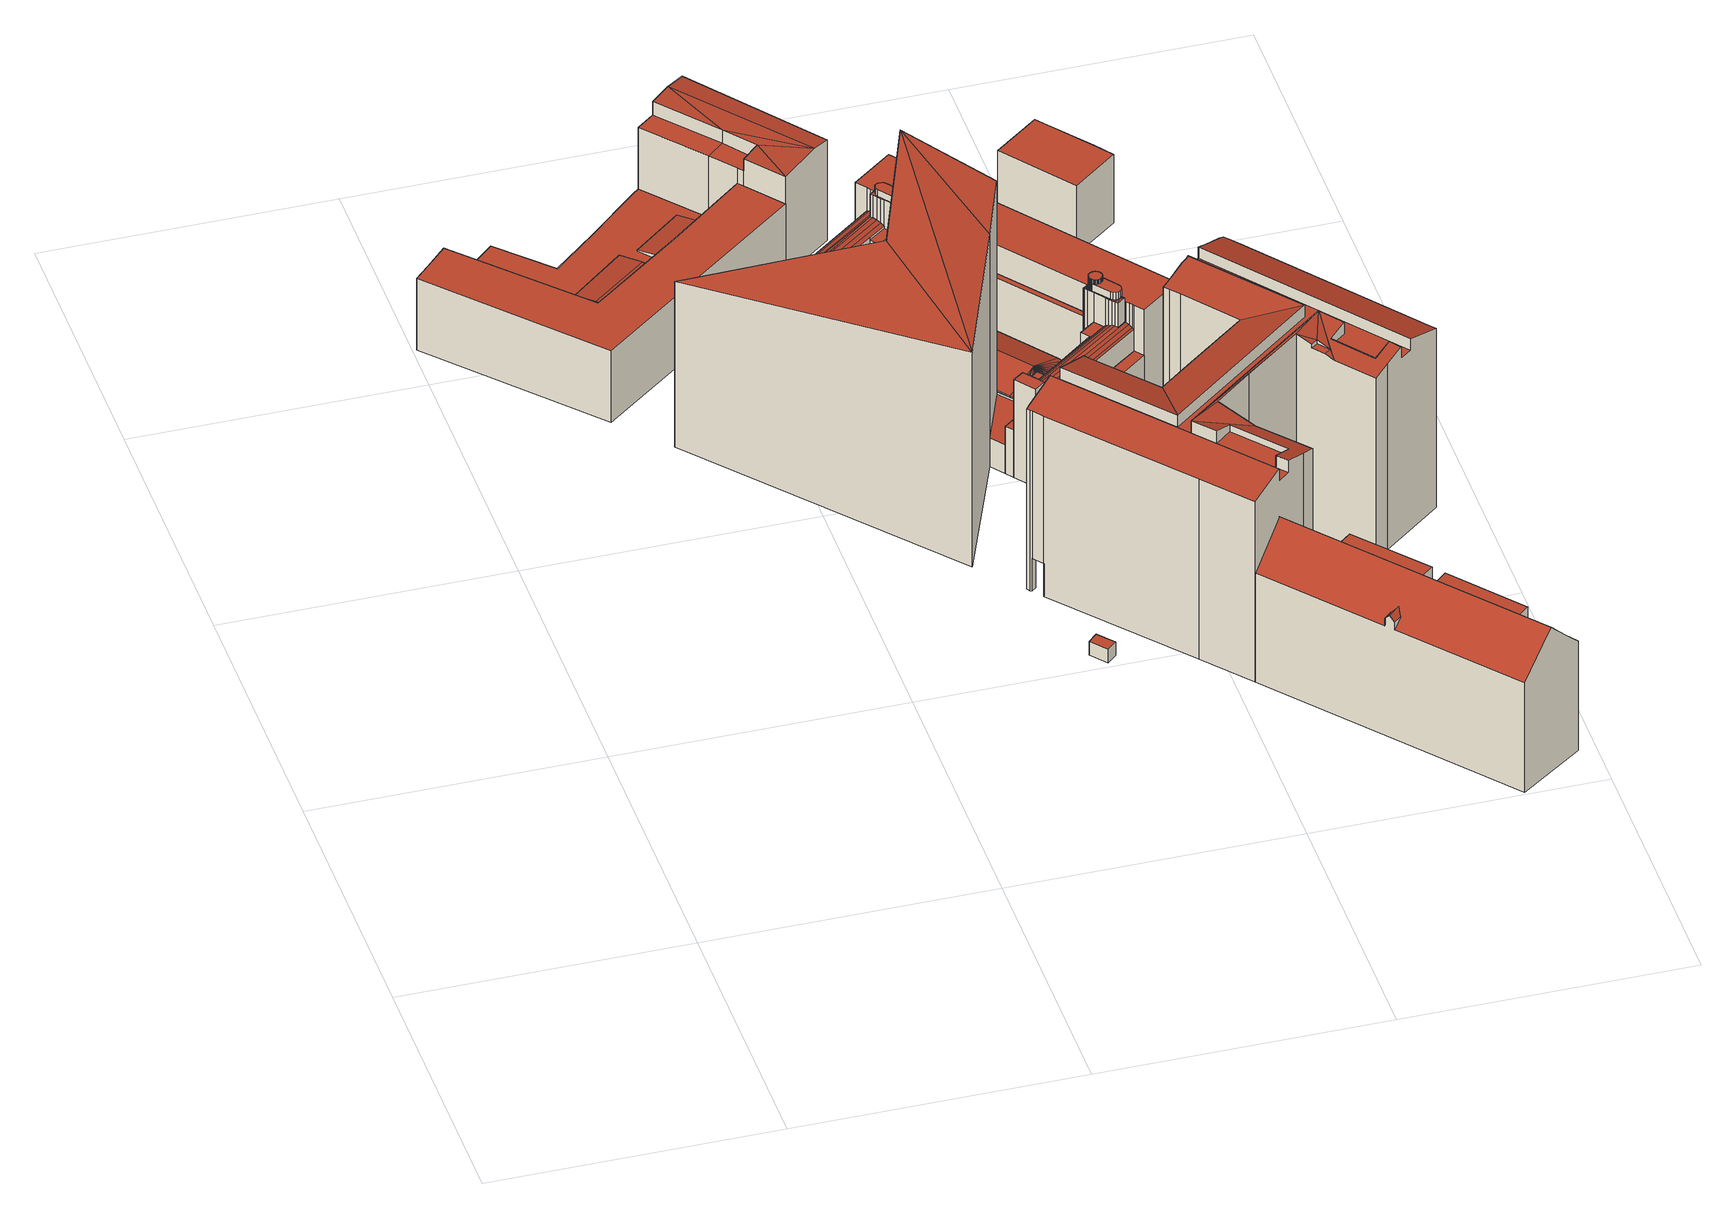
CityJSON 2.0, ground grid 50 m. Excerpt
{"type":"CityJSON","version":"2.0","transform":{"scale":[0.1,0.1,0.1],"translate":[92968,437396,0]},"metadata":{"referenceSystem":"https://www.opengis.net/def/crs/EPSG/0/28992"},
"CityObjects":{
"building1":{"type":"Building","attributes":{"measuredHeight":20.44,"yearOfConstruction":1958},"address":[{"CountryName":"Nederland","LocalityName":"Rotterdam","ThoroughfareNumber":"3-55","ThoroughfareName":"Spaarbankstraat","PostalCode":"3011HX"}],"children":["building1-1","building1-2","building1-3"]},
"building1-1":{"type":"BuildingPart","parents":["building1"],"geometry":[{"type":"Solid","lod":"2","boundaries":[[[[0,1,2,3]],[[1,4,5,2]],[[6,7,8,9]],[[7,10,11,8]],[[4,12,13,5]],[[14,15,13,12,16,11,10]],[[3,2,5,13,15,14,10,7,6,17]],[[18,19,9,8,11,16,20,21]],[[9,19,17,6]],[[20,16,12,4]],[[21,20,4,1]],[[3,17,19,18,0]],[[18,21,1,0]]]],"semantics":{"surfaces":[{"type":"WallSurface"},{"type":"RoofSurface"},{"type":"GroundSurface"},{"type":"ClosureSurface"}],"values":[[0,0,0,0,0,0,1,2,3,3,3,3,3]]}}]},
"building1-2":{"type":"BuildingPart","parents":["building1"],"geometry":[{"type":"Solid","lod":"2","boundaries":[[[[22,23,24,25]],[[23,26,27,24]],[[28,29,30,31]],[[32,33,34,35]],[[36,37,38,39]],[[37,40,41,38]],[[29,42,43,30]],[[42,44,45,43]],[[46,47,48,49]],[[44,46,49,45]],[[47,16,12,48]],[[50,22,25,51]],[[52,53,54,55]],[[56,36,39,57]],[[58,59,60,61]],[[62,63,64,65]],[[66,58,61,67]],[[35,66,67,32]],[[68,60,59,69]],[[33,68,69,34]],[[70,64,63,71]],[[53,70,71,54]],[[72,62,65,73]],[[55,72,73,52]],[[57,74,75,56]],[[74,76,77,75]],[[76,41,40,77]],[[51,78,79,50]],[[78,80,81,79]],[[80,27,26,81]],[[61,60,68,67]],[[81,26,23,79]],[[74,38,41,76]],[[82,31,30,43,45,49,48,12,4,1,0],[62,72,55,54,71,63],[36,56,75,77,40,37],[27,80,78,51,25,24],[58,66,35,34,69,59]],[[57,39,38,74]],[[79,23,22,50]],[[73,70,53,52]],[[65,64,70,73]],[[67,68,33,32]],[[29,28,83,18,21,20,16,47,46,44,42]],[[1,4,20,21]],[[4,12,16,20]],[[18,83,82,0]],[[83,28,31,82]],[[0,1,21,18]]]],"semantics":{"surfaces":[{"type":"WallSurface"},{"type":"RoofSurface"},{"type":"GroundSurface"},{"type":"ClosureSurface"}],"values":[[0,0,0,0,0,0,0,0,0,0,0,0,0,0,0,0,0,0,0,0,0,0,0,0,0,0,0,0,0,0,1,1,1,1,1,1,1,1,1,2,3,3,3,3,3]]}}]},
"building1-3":{"type":"BuildingPart","parents":["building1"],"geometry":[{"type":"Solid","lod":"2","boundaries":[[[[84,85,86,87,28,31,88,89]],[[90,91,92,6,9,93]],[[93,87,86,90]],[[94,84,89,95]],[[96,94,95,97]],[[97,98,99,96]],[[98,17,6,92,99]],[[0,3,100,101,82]],[[101,88,31,82]],[[98,100,3,17]],[[94,85,84]],[[92,96,99]],[[91,96,92]],[[91,85,94]],[[91,94,96]],[[90,86,85,91]],[[95,89,88,101]],[[95,101,100,98,97]],[[18,83,28,87,93,9,19]],[[82,31,28,83]],[[19,17,3,0,18]],[[0,82,83,18]],[[6,17,19,9]]]],"semantics":{"surfaces":[{"type":"WallSurface"},{"type":"RoofSurface"},{"type":"GroundSurface"},{"type":"ClosureSurface"}],"values":[[0,0,0,0,0,0,0,0,0,0,1,1,1,1,1,1,1,1,2,3,3,3,3]]}}]},
"building2":{"type":"Building","attributes":{"measuredHeight":2.69,"yearOfConstruction":2018},"geometry":[{"type":"Solid","lod":"2","boundaries":[[[[102,103,104,105]],[[105,104,106,107]],[[104,103,108,106]],[[102,105,107,109]],[[103,102,109,108]],[[109,107,106,108]]]],"semantics":{"surfaces":[{"type":"GroundSurface"},{"type":"WallSurface"},{"type":"RoofSurface"}],"values":[[0,1,1,1,1,2]]}}]},
"building3":{"type":"Building","attributes":{"measuredHeight":49.89,"yearOfConstruction":2003},"address":[{"CountryName":"Nederland","LocalityName":"Rotterdam","ThoroughfareNumber":"109-141","ThoroughfareName":"Botersloot","PostalCode":"3011HE"}],"children":["building3-1","building3-2","building3-3","building3-4","building3-5","building3-6","building3-7","building3-8","building3-9","building3-10","building3-11"]},
"building3-1":{"type":"BuildingPart","parents":["building3"],"geometry":[{"type":"Solid","lod":"2","boundaries":[[[[110,111,112,113,114]],[[115,116,117,113,112]],[[118,116,115,119]],[[120,121,122,119,115,112,111,123]],[[124,125,126,127,110,114,128,129]],[[121,120,126,125]],[[120,123,127,126]],[[116,118,129,128,117]],[[122,121,125,124]],[[119,122,124,129,118]],[[123,111,110,127]],[[128,114,113,117]]]],"semantics":{"surfaces":[{"type":"WallSurface"},{"type":"RoofSurface"},{"type":"GroundSurface"},{"type":"ClosureSurface"}],"values":[[0,0,0,1,2,3,3,3,3,3,3,3]]}}]},
"building3-2":{"type":"BuildingPart","parents":["building3"],"geometry":[{"type":"Solid","lod":"2","boundaries":[[[[130,131,132,133]],[[134,135,136,137,138]],[[138,139,140,134]],[[141,142,143,144]],[[145,146,147,148,149]],[[150,141,144,151,152]],[[152,153,154,150]],[[155,143,142,156]],[[157,149,148,158]],[[159,160,161,162]],[[163,164,165,146,145]],[[166,164,163,167]],[[168,166,167,169]],[[170,168,169,171]],[[172,173,174,175,176]],[[176,177,178,172]],[[179,180,181,182]],[[183,179,182,184]],[[177,183,184,178]],[[185,186,187,157,158]],[[188,130,133,187,186]],[[189,190,171,154]],[[161,160,140,139,191,192]],[[193,191,139,194]],[[192,176,175,161]],[[190,181,180,170,171]],[[195,165,164,196]],[[153,197,174,173,189,154]],[[198,159,162,174,197]],[[155,156,132,131,199]],[[180,168,170]],[[200,201,179]],[[201,168,180]],[[202,203,201]],[[203,168,201]],[[201,180,179]],[[204,166,168,203]],[[132,156,157]],[[157,156,149]],[[156,142,149]],[[145,149,142]],[[200,179,183,205]],[[187,132,157]],[[133,132,187]],[[205,183,177,206]],[[161,175,174,162]],[[194,139,138,137]],[[196,164,166,204]],[[142,141,150,154,171,169,167,163,145]],[[172,178,184,182,181,190,189,173]],[[177,176,192,191,193,206]],[[207,208,209,210,211,212,213,214,215,216,217,218,219,220,185,158,148,147,221,222,223,224,225,226,227,228,229]],[[207,194,137,136,208]],[[209,135,134,140,210]],[[159,198,212,211,160]],[[130,188,220,219,199,131]],[[198,197,213,212]],[[216,215,151,144]],[[197,153,214,213]],[[221,147,146,165]],[[229,228,205,206]],[[227,226,201,200]],[[228,227,200,205]],[[224,223,204,203]],[[222,221,165,195]],[[219,218,155,199]],[[140,160,211,210]],[[193,194,207,229,206]],[[196,204,223,222,195]],[[225,224,203,202]],[[214,153,152,151,215]],[[136,135,209,208]],[[218,217,143,155]],[[188,186,185,220]],[[144,143,217,216]],[[202,201,226,225]]]],"semantics":{"surfaces":[{"type":"WallSurface"},{"type":"RoofSurface"},{"type":"GroundSurface"},{"type":"ClosureSurface"}],"values":[[0,0,0,0,0,0,0,0,0,0,0,0,0,0,0,0,0,0,0,0,0,0,0,0,0,0,0,0,0,0,1,1,1,1,1,1,1,1,1,1,1,1,1,1,1,1,1,1,1,1,1,2,3,3,3,3,3,3,3,3,3,3,3,3,3,3,3,3,3,3,3,3,3,3,3,3]]}}]},
"building3-3":{"type":"BuildingPart","parents":["building3"],"geometry":[{"type":"Solid","lod":"2","boundaries":[[[[230,231,232,233]],[[234,235,236,237]],[[235,238,239,236]],[[238,232,231,239]],[[235,234,233,232,238]],[[230,237,236,239,231]],[[237,230,233,234]]]],"semantics":{"surfaces":[{"type":"ClosureSurface"},{"type":"WallSurface"},{"type":"RoofSurface"},{"type":"GroundSurface"}],"values":[[0,1,1,1,2,3,0]]}}]},
"building3-4":{"type":"BuildingPart","parents":["building3"],"geometry":[{"type":"Solid","lod":"2","boundaries":[[[[240,241,242,243]],[[244,245,246,247]],[[248,249,250,251,252]],[[253,254,255,256,257]],[[258,259,260,261,262]],[[263,264,202,201,265]],[[266,267,268,269,270]],[[271,270,269,272,273]],[[266,274,275,267]],[[234,237,276,277,278]],[[279,280,281,282,283]],[[284,242,241,285]],[[276,281,280,277]],[[286,287,288,289,290]],[[290,291,292,286]],[[293,240,243,294]],[[295,296,297,298,299]],[[300,301,302,303,304]],[[256,284,285,257]],[[273,296,295,271]],[[289,264,263,290]],[[291,293,294,292]],[[259,305,306,260]],[[305,307,308,306]],[[307,309,310,308]],[[309,288,287,310]],[[311,312,313,314,315]],[[316,317,318,312,311]],[[314,319,320,315]],[[321,322,323,324]],[[251,325,326,252]],[[327,317,316,328]],[[329,330,331,332]],[[322,329,332,323]],[[333,321,324,334]],[[335,333,334,336]],[[337,335,336,338]],[[339,337,338,340]],[[341,339,340,342]],[[343,341,342,344]],[[345,346,347,348]],[[349,345,348,350]],[[351,352,353,354]],[[355,356,357,358]],[[359,360,361,362]],[[363,351,354,364]],[[365,366,367,368]],[[369,233,234,278,370]],[[371,251,250,372]],[[373,371,372,374]],[[375,373,374,376]],[[370,375,376,369]],[[377,359,362,378]],[[379,380,381,382]],[[383,384,385,386]],[[387,388,389,390]],[[300,391,392,301]],[[393,394,395,396]],[[356,377,378,357]],[[360,397,398,361]],[[397,363,364,398]],[[394,399,400,395]],[[401,402,403,404]],[[405,383,386,406]],[[407,408,409,410]],[[384,411,412,385]],[[328,387,390,413]],[[411,379,382,412]],[[413,331,330,327,328]],[[399,414,415,400]],[[416,409,408,417]],[[418,416,417,419]],[[380,420,421,381]],[[388,422,423,389]],[[195,196,424,279,283]],[[425,424,196,204]],[[426,425,204,203]],[[264,426,203,202]],[[420,427,428,421]],[[414,365,368,415]],[[299,429,430,295]],[[431,432,275,274,433]],[[194,137,434,435,193]],[[137,136,431,433,434]],[[435,436,206,193]],[[437,265,201,200]],[[438,437,200,205]],[[436,438,205,206]],[[366,418,419,367]],[[429,405,406,430]],[[439,401,404,440]],[[346,343,344,347]],[[391,349,350,392]],[[441,442,443,444]],[[352,407,410,353]],[[422,393,396,423]],[[427,439,440,428]],[[402,441,444,403]],[[442,445,446,443]],[[445,447,448,446]],[[449,450,451,452]],[[453,454,455,456]],[[450,457,458,451]],[[459,460,461,462]],[[463,244,247,464]],[[465,466,467,468]],[[457,469,470,458]],[[471,453,456,472]],[[469,254,253,470]],[[473,474,475,476]],[[477,478,479,480]],[[474,481,482,475]],[[255,473,476,256]],[[483,463,464,484]],[[481,471,472,482]],[[485,477,480,486]],[[487,488,489,490]],[[491,487,490,492]],[[478,493,494,479]],[[495,496,497,498]],[[499,500,501,502]],[[503,504,505,506]],[[507,258,262,508]],[[509,491,492,510]],[[493,511,512,494]],[[460,509,510,461]],[[513,459,462,514]],[[511,513,514,512]],[[515,516,517,518]],[[519,520,521,522]],[[523,485,486,524]],[[245,523,524,246]],[[525,526,527,528]],[[502,529,325,499]],[[522,530,531,519]],[[532,298,297,533]],[[529,495,498,325]],[[504,534,535,505]],[[447,449,452,448]],[[488,455,454,489]],[[536,537,538,539]],[[540,541,542,543]],[[520,525,528,521]],[[541,536,539,542]],[[544,545,546,547]],[[317,273,272,318]],[[530,544,547,531]],[[534,548,549,535]],[[516,507,508,517]],[[537,503,506,538]],[[260,540,543,261]],[[545,515,518,546]],[[526,532,533,527]],[[550,304,303,551]],[[500,550,551,501]],[[548,483,484,549]],[[552,553,554,555]],[[556,557,558,559]],[[496,552,555,497]],[[560,561,562,563]],[[553,564,565,554]],[[564,566,567,565]],[[561,568,569,562]],[[570,571,566,572]],[[567,566,571,355,358]],[[573,570,572,574]],[[575,573,574,576]],[[568,575,576,569]],[[557,560,563,558]],[[577,578,579,580]],[[578,556,559,579]],[[581,582,583,584]],[[585,465,468,586]],[[587,588,589,590]],[[591,592,593,594]],[[595,596,597,598]],[[599,303,302,600]],[[601,602,603,604]],[[605,606,607,608]],[[592,595,598,593]],[[596,609,610,597]],[[466,577,580,467]],[[611,612,613,614]],[[615,611,614,616]],[[602,587,590,603]],[[118,119,617,618,619]],[[122,620,621,617,119]],[[622,623,624,621,620]],[[618,320,319,619]],[[248,625,626,249]],[[627,624,623,628]],[[629,627,628,630]],[[625,629,630,626]],[[588,615,616,589]],[[594,581,584,591]],[[609,599,600,610]],[[606,601,604,607]],[[582,605,608,583]],[[612,585,586,613]],[[330,329,322,321,333,335,337,339,341,343,346,345,349,391,300,304,550,500,499,325,251,371,373,375,370,278,277,280,279,424,425,426,264,289,288,309,307,305,259,258,507,516,515,545,544,530,522,521,528,527,533,297,296,273,317,327]],[[477,485,523,245,244,463,483,548,534,504,503,537,536,541,540,260,306,308,310,287,286,292,294,243,242,284,256,476,475,482,472,456,455,488,487,491,509,460,459,513,511,493,478]],[[474,473,255,254,469,457,450,449,447,445,442,441,402,401,439,427,420,380,379,411,384,383,405,429,299,298,532,526,525,520,519,531,547,546,518,517,508,262,261,543,542,539,538,506,505,535,549,484,464,247,246,524,486,480,479,494,512,514,462,461,510,492,490,489,454,453,471,481]],[[352,351,363,397,360,359,377,356,355,571,570,573,575,568,561,560,557,556,578,577,466,465,585,612,611,615,588,587,602,601,606,605,582,581,594,593,598,597,610,600,302,301,392,350,348,347,344,342,340,338,336,334,324,323,332,331,413,390,389,423,396,395,400,415,368,367,419,417,408,407]],[[252,498,497]],[[555,554,625]],[[497,625,248]],[[326,325,498]],[[625,554,629]],[[565,624,627]],[[621,358,357]],[[378,362,617]],[[362,361,617]],[[621,378,617]],[[398,364,617]],[[364,354,617]],[[354,353,617]],[[353,410,617]],[[410,409,618]],[[315,320,618]],[[416,618,409]],[[416,315,618]],[[418,315,416]],[[366,315,418]],[[366,311,315]],[[365,311,366]],[[414,311,365]],[[399,311,414]],[[394,311,399]],[[393,311,394]],[[316,311,393]],[[316,393,422]],[[316,422,388]],[[387,316,388]],[[328,316,387]],[[410,618,617]],[[361,398,617]],[[621,357,378]],[[621,567,358]],[[624,567,621]],[[565,567,624]],[[565,627,629]],[[554,565,629]],[[497,555,625]],[[252,497,248]],[[252,326,498]],[[613,586,468,467,580,579,559,558,563,562,569,576,574,572,566,564,553,552,496,495,529,502,501,551,303,599,609,596,595,592,591,584,583,608,607,604,603,590,589,616,614]],[[274,266,270,271,295,430,406,386,385,412,382,381,421,428,440,404,403,444,443,446,448,452,451,458,470,253,257,285,241,240,293,291,290,263,265,437,438,436,435,434,433]],[[631,632,633,634,635,636,637,638,639,208,207,229,228,227,226,225,224,223,222,282,281,276,237,230,640,641,642,643,644,645,646,647,648,124,129,649]],[[200,201,226,227]],[[626,630,646,645]],[[633,632,314,313]],[[267,275,638,637]],[[250,249,644,643]],[[205,200,227,228]],[[632,631,319,314]],[[206,205,228,229]],[[648,622,620,122,124]],[[249,626,645,644]],[[372,250,643,642]],[[635,272,269,268,636]],[[234,233,230,237]],[[118,619,649,129]],[[208,136,137,194,207]],[[203,204,223,224]],[[630,628,647,646]],[[622,648,647,628,623]],[[207,194,193,206,229]],[[195,222,223,204,196]],[[195,283,282,222]],[[374,372,642,641]],[[268,267,637,636]],[[639,432,431,136,208]],[[619,319,631,649]],[[318,634,633,313,312]],[[230,233,369,376,640]],[[318,272,635,634]],[[376,374,641,640]],[[202,203,224,225]],[[225,226,201,202]],[[129,124,122,119,118]],[[275,432,639,638]]]],"semantics":{"surfaces":[{"type":"WallSurface"},{"type":"RoofSurface"},{"type":"GroundSurface"},{"type":"ClosureSurface"}],"values":[[0,0,0,0,0,0,0,0,0,0,0,0,0,0,0,0,0,0,0,0,0,0,0,0,0,0,0,0,0,0,0,0,0,0,0,0,0,0,0,0,0,0,0,0,0,0,0,0,0,0,0,0,0,0,0,0,0,0,0,0,0,0,0,0,0,0,0,0,0,0,0,0,0,0,0,0,0,0,0,0,0,0,0,0,0,0,0,0,0,0,0,0,0,0,0,0,0,0,0,0,0,0,0,0,0,0,0,0,0,0,0,0,0,0,0,0,0,0,0,0,0,0,0,0,0,0,0,0,0,0,0,0,0,0,0,0,0,0,0,0,0,0,0,0,0,0,0,0,0,0,0,0,0,0,0,0,0,0,0,0,0,0,0,0,0,0,0,0,0,0,0,0,0,0,0,0,0,0,0,0,0,0,0,0,0,0,0,0,0,0,0,0,0,0,0,0,0,0,0,1,1,1,1,1,1,1,1,1,1,1,1,1,1,1,1,1,1,1,1,1,1,1,1,1,1,1,1,1,1,1,1,1,1,1,1,1,1,1,1,1,1,1,1,1,1,1,1,2,3,3,3,3,3,3,3,3,3,3,3,3,3,3,3,3,3,3,3,3,3,3,3,3,3,3,3,3,3,3,3,3,3]]}}]},
"building3-5":{"type":"BuildingPart","parents":["building3"],"geometry":[{"type":"Solid","lod":"2","boundaries":[[[[135,198,212,209]],[[134,159,198,135]],[[140,160,159,134]],[[209,212,211,210]],[[210,211,160,140]],[[134,135,209,210,140]],[[212,198,159,160,211]]]],"semantics":{"surfaces":[{"type":"ClosureSurface"},{"type":"WallSurface"},{"type":"RoofSurface"},{"type":"GroundSurface"}],"values":[[0,1,2,3,0,0,0]]}}]},
"building3-6":{"type":"BuildingPart","parents":["building3"],"geometry":[{"type":"Solid","lod":"2","boundaries":[[[[165,146,147,221]],[[282,147,146,283]],[[283,146,165,195]],[[222,221,147,282]],[[222,282,283,195]],[[195,165,221,222]]]],"semantics":{"surfaces":[{"type":"ClosureSurface"},{"type":"WallSurface"},{"type":"RoofSurface"},{"type":"GroundSurface"}],"values":[[0,1,2,3,0,0]]}}]},
"building3-7":{"type":"BuildingPart","parents":["building3"],"geometry":[{"type":"Solid","lod":"2","boundaries":[[[[650,651,652,653]],[[654,655,656,657]],[[653,658,659,650]],[[651,620,122,121,652]],[[369,660,232,233]],[[658,661,662,659]],[[622,663,664,623]],[[665,664,663,666,667]],[[657,668,669,654]],[[670,664,665,671]],[[672,670,671,673]],[[668,672,673,669]],[[667,666,123,111,674]],[[662,661,120,123,666]],[[656,655,674,111,110,231,232,660,675,676,677]],[[669,673,671,665,667,674,655,654]],[[374,676,675,376]],[[623,664,670,628]],[[651,650,659,662,666,663,622,620]],[[677,372,250,249,626,668,657,656]],[[372,677,676,374]],[[630,672,668,626]],[[376,675,660,369]],[[628,670,672,630]],[[645,644,643,642,641,640,230,231,110,127,126,678,679,125,124,648,647,646]],[[642,643,250,372]],[[643,644,249,250]],[[644,645,626,249]],[[620,622,648,124,122]],[[648,622,623,628,647]],[[127,110,111,123]],[[645,646,630,626]],[[646,647,628,630]],[[679,678,658,653]],[[641,642,372,374]],[[126,127,123,120]],[[369,233,230,640,376]],[[678,126,120,661,658]],[[233,232,231,230]],[[640,641,374,376]],[[124,125,121,122]],[[679,653,652,121,125]]]],"semantics":{"surfaces":[{"type":"WallSurface"},{"type":"RoofSurface"},{"type":"GroundSurface"},{"type":"ClosureSurface"}],"values":[[0,0,0,0,0,0,0,0,0,0,0,0,0,0,0,1,1,1,1,1,1,1,1,1,2,3,3,3,3,3,3,3,3,3,3,3,3,3,3,3,3,3]]}}]},
"building3-8":{"type":"BuildingPart","parents":["building3"],"geometry":[{"type":"Solid","lod":"2","boundaries":[[[[679,125,121,652,653]],[[121,120,661,652]],[[652,661,658,653]],[[679,678,126,125]],[[678,658,661,120,126]],[[653,658,678,679]],[[125,126,120,121]]]],"semantics":{"surfaces":[{"type":"ClosureSurface"},{"type":"WallSurface"},{"type":"RoofSurface"},{"type":"GroundSurface"}],"values":[[0,1,2,3,0,0,0]]}}]},
"building3-9":{"type":"BuildingPart","parents":["building3"],"geometry":[{"type":"Solid","lod":"2","boundaries":[[[[680,681,682,683]],[[684,685,686,687]],[[688,689,690,691]],[[681,688,691,682]],[[692,693,694,695]],[[685,680,683,686]],[[113,186,185,114]],[[696,684,687,697]],[[698,699,700,701]],[[702,703,704,705]],[[706,696,697,707]],[[689,708,709,690]],[[708,710,711,709]],[[710,698,701,711]],[[699,712,713,700]],[[712,714,715,713]],[[716,715,714,717]],[[718,719,720,721]],[[722,706,707,723]],[[724,722,723,725]],[[726,692,695,727]],[[703,724,725,704]],[[721,728,729,718]],[[719,702,705,720]],[[728,730,731,729]],[[730,732,733,731]],[[734,735,736,737]],[[738,726,727,739]],[[740,741,742,743]],[[693,744,745,694]],[[746,747,748,749]],[[735,750,751,736]],[[752,740,743,753]],[[747,752,753,748]],[[741,754,755,742]],[[754,734,737,755]],[[750,738,739,751]],[[116,130,188,117]],[[131,756,757,199]],[[744,716,717,745]],[[732,746,749,733]],[[758,744,693]],[[752,759,740]],[[759,750,735]],[[740,759,741]],[[686,683,758]],[[741,759,754]],[[732,759,746]],[[758,690,709]],[[758,711,701]],[[758,682,691]],[[707,697,758]],[[758,709,711]],[[314,313,268,267,275,432,756,131,130,116,118,619,319],[702,719,718,729,731,733,749,748,753,743,742,755,737,736,751,739,727,695,694,745,717,714,712,699,698,710,708,689,688,681,680,685,684,696,706,722,724,703]],[[697,687,758]],[[687,686,758]],[[683,682,758]],[[758,691,690]],[[188,186,113,117]],[[747,759,752]],[[721,759,728]],[[758,701,700]],[[758,700,713]],[[758,713,715]],[[723,707,758]],[[725,723,758,759]],[[759,758,692,726]],[[704,725,759]],[[746,759,747]],[[705,704,759]],[[720,705,759]],[[721,720,759]],[[759,726,738]],[[728,759,730]],[[730,759,732]],[[758,715,716]],[[759,738,750]],[[759,735,734]],[[759,734,754]],[[758,716,744]],[[758,693,692]],[[144,143,155,199,757,151]],[[632,631,649,129,128,114,185,220,219,218,217,216,215,760,639,638,637,636,633]],[[637,638,275,267]],[[638,639,432,275]],[[199,155,218,219]],[[649,631,319,619]],[[313,314,632,633]],[[760,215,151,757]],[[219,220,188,130,131,199]],[[636,637,267,268]],[[633,636,268,313]],[[314,319,631,632]],[[756,432,639,760,757]],[[155,143,217,218]],[[117,113,114,128]],[[129,118,116,117,128]],[[129,649,619,118]],[[220,185,186,188]],[[216,217,143,144]],[[144,151,215,216]]]],"semantics":{"surfaces":[{"type":"WallSurface"},{"type":"RoofSurface"},{"type":"GroundSurface"},{"type":"ClosureSurface"}],"values":[[0,0,0,0,0,0,0,0,0,0,0,0,0,0,0,0,0,0,0,0,0,0,0,0,0,0,0,0,0,0,0,0,0,0,0,0,0,0,0,0,0,1,1,1,1,1,1,1,1,1,1,1,1,1,1,1,1,1,1,1,1,1,1,1,1,1,1,1,1,1,1,1,1,1,1,1,1,1,1,1,1,1,2,3,3,3,3,3,3,3,3,3,3,3,3,3,3,3,3,3,3]]}}]},
"building3-10":{"type":"BuildingPart","parents":["building3"],"geometry":[{"type":"Solid","lod":"2","boundaries":[[[[756,761,152,151,757]],[[431,761,756,432]],[[136,135,198,197,153,152,761,431]],[[209,208,639,760,215,214,213,212]],[[209,212,198,135]],[[208,209,135,136]],[[757,151,215,760]],[[213,214,153,197]],[[431,432,639,208,136]],[[757,760,639,432,756]],[[215,151,152,153,214]],[[212,213,197,198]]]],"semantics":{"surfaces":[{"type":"WallSurface"},{"type":"RoofSurface"},{"type":"GroundSurface"},{"type":"ClosureSurface"}],"values":[[0,0,1,2,3,3,3,3,3,3,3,3]]}}]},
"building3-11":{"type":"BuildingPart","parents":["building3"],"geometry":[{"type":"Solid","lod":"2","boundaries":[[[[634,635,272,318]],[[312,269,268,313]],[[318,272,269,312]],[[633,636,635,634]],[[634,318,312,313,633]],[[269,272,635,636,268]],[[313,268,636,633]]]],"semantics":{"surfaces":[{"type":"ClosureSurface"},{"type":"WallSurface"},{"type":"RoofSurface"},{"type":"GroundSurface"}],"values":[[0,1,2,3,0,0,0]]}}]},
"building4":{"type":"Building","attributes":{"measuredHeight":38.48,"yearOfConstruction":2010},"address":[{"CountryName":"Nederland","LocalityName":"Rotterdam","ThoroughfareNumber":"160","ThoroughfareName":"Binnenrotte","PostalCode":"3011HC"}],"geometry":[{"type":"Solid","lod":"2","boundaries":[[[[762,763,764,765,766,767,768,769,770,771,772,773,774,775,776,777,778,779,780,781,782,783,784,785,786,787]],[[788,789,790,791,792,793,794,795,796,797,798,799,800,801,802,803,804,805,806,807,808,809,810,811,812,813,814]],[[815,816,785,784]],[[817,818,819,820]],[[821,766,822,823,824]],[[825,826,770,827,828,767]],[[829,776,830,831,773,832]],[[777,833,819,818,834]],[[835,836,832,773,772]],[[837,771,770,826,838]],[[829,833,777,776]],[[837,835,772,771]],[[821,825,767,766]],[[839,840,841,842]],[[843,815,784,783]],[[844,839,842,845]],[[846,847,848]],[[849,850,782,781]],[[851,852,787,786]],[[853,849,781,780]],[[835,854,855,836]],[[838,856,857,837]],[[858,859,809,808]],[[860,861,792,791]],[[816,851,786,785]],[[862,863,864,865]],[[866,867,868,869]],[[870,871,872,873]],[[874,875,876,813,877]],[[812,878,879,880,881]],[[881,877,813,812]],[[882,883,763,884,885]],[[764,886,824,823,887]],[[883,886,764,763]],[[888,830,776,775]],[[889,890,802,801]],[[891,892,788,814]],[[828,893,768,767]],[[894,827,770,769]],[[895,841,840,896]],[[867,897,898,868]],[[850,843,783,782]],[[863,844,845,864]],[[852,899,762,787]],[[896,900,901,895]],[[902,862,865,903]],[[904,905,906,907]],[[908,889,801,800]],[[831,909,774,773]],[[910,911,794,793]],[[912,913,799,798]],[[900,866,869,901]],[[834,914,778,777]],[[893,894,769,768]],[[890,915,803,802]],[[899,884,763,762]],[[885,916,917,882]],[[916,875,874,917]],[[876,891,814,813]],[[892,918,789,788]],[[918,919,790,789]],[[919,860,791,790]],[[861,910,793,792]],[[909,888,775,774]],[[920,921,807,806]],[[911,922,795,794]],[[922,923,796,795]],[[924,925,926,927,902,903,870,873]],[[926,928,929,927]],[[930,931,932,933]],[[931,934,935,932]],[[928,930,933,936,929]],[[937,822,766,765]],[[934,938,939,940,941,942,943,935]],[[944,912,798,797]],[[938,945,946,939]],[[947,948,946,945,949,950,855,854]],[[921,858,808,807]],[[951,952,811,810]],[[887,937,765,764]],[[952,878,812,811]],[[897,948,947,898]],[[914,953,779,778]],[[954,955,853,780,956]],[[779,953,817,820,957]],[[949,955,954,950]],[[957,956,780,779]],[[797,958,959,960,944]],[[796,923,961,962,963]],[[961,925,924,962]],[[964,960,959,965]],[[963,958,797,796]],[[942,848,847,943]],[[803,915,908,800,966,967]],[[799,913,964,965,968]],[[969,809,859,920,806,970]],[[810,971,880,879,951]],[[803,967,872,871,804]],[[906,905,970,806,805]],[[968,966,800,799]],[[871,906,805,804]],[[969,971,810,809]],[[907,857,856,904]],[[846,896,847]],[[841,895,901,869,868,898,947,854,835,837,857,907,906,871,870,903,865,864,845,842]],[[941,940,846]],[[847,896,935]],[[940,939,946,948,897,867,866,900,896]],[[896,840,935]],[[874,877,881,880,971,969,970,905,904]],[[856,838,826,825,821,824,886,883,882]],[[941,846,848,942]],[[936,933,840]],[[840,839,844,863,862,902,927,929,936]],[[924,873,872,967,966,968,965,959,958,963,962]],[[943,847,935]],[[954,956,957,820,819,833,829,832,836,855,950]],[[940,896,846]],[[882,917,874,904,856]],[[935,840,933,932]],[[914,834,818,817,953]],[[859,858,921,920]],[[879,878,952,951]],[[827,894,893,828]],[[830,888,909,831]],[[822,937,887,823]],[[849,853,955,949,945,938,934,931,930,928,926,925,961,923,922,911,910,861,860,919,918,892,891,876,875,916,885,884,899,852,851,816,815,843,850]],[[915,890,889,908]],[[964,913,912,944,960]]]],"semantics":{"surfaces":[{"type":"OuterCeilingSurface"},{"type":"WallSurface"},{"type":"RoofSurface"},{"type":"GroundSurface"}],"values":[[0,0,1,1,1,1,1,1,1,1,1,1,1,1,1,1,1,1,1,1,1,1,1,1,1,1,1,1,1,1,1,1,1,1,1,1,1,1,1,1,1,1,1,1,1,1,1,1,1,1,1,1,1,1,1,1,1,1,1,1,1,1,1,1,1,1,1,1,1,1,1,1,1,1,1,1,1,1,1,1,1,1,1,1,1,1,1,1,1,1,1,1,1,1,1,1,1,1,1,1,1,1,1,2,2,2,2,2,2,2,2,2,2,2,2,2,2,2,2,2,3,3,3,3,3,3,3,3,3]]}}]},
"building5":{"type":"Building","attributes":{"measuredHeight":28.56,"yearOfConstruction":1940},"address":[{"CountryName":"Nederland","LocalityName":"Rotterdam","ThoroughfareNumber":"168-192","ThoroughfareName":"Binnenrotte","PostalCode":"3011HC"}],"children":["building5-1","building5-2"],"geometry":[{"type":"Solid","lod":"2","boundaries":[[[[972,973,974,975]],[[974,973,976]],[[975,977,972]],[[975,974,976,977]],[[978,979,980]],[[980,981,982,978]],[[982,981,983]],[[978,982,983,979]],[[984,985,986,987,988,989,990]],[[991,926,992,993]],[[990,991,993,984]],[[994,995,996]],[[997,998,999]],[[926,925,1000,1001,992]],[[925,989,988,999,998,1002,996,995,1000]],[[994,996,1002,1003]],[[987,986,1001,1000,995,994,1003,997,999,988]],[[1003,1002,998,997]],[[985,984,993,992,1001,986],[972,977,976,973],[981,980,979,983]],[[925,926,991,990,989]]]],"semantics":{"surfaces":[{"type":"WallSurface"},{"type":"RoofSurface"},{"type":"GroundSurface"}],"values":[[0,0,0,1,0,0,0,1,0,0,0,0,0,0,0,1,1,1,1,2]]}}]},
"building5-1":{"type":"BuildingInstallation","parents":["building5"],"geometry":[{"type":"MultiSurface","lod":"2","boundaries":[[[975,974,976,977]],[[972,973,974,975]],[[974,973,976]],[[975,977,972]]],"semantics":{"surfaces":[{"type":"RoofSurface"},{"type":"WallSurface"}],"values":[0,1,1,1]}}]},
"building5-2":{"type":"BuildingInstallation","parents":["building5"],"geometry":[{"type":"MultiSurface","lod":"2","boundaries":[[[978,982,983,979]],[[978,979,980]],[[980,981,982,978]],[[982,981,983]]],"semantics":{"surfaces":[{"type":"RoofSurface"},{"type":"WallSurface"}],"values":[0,1,1,1]}}]},
"building6":{"type":"Building","attributes":{"measuredHeight":13.65,"yearOfConstruction":1955},"address":[{"CountryName":"Nederland","LocalityName":"Rotterdam","ThoroughfareNumber":"26-28","ThoroughfareName":"Botersloot","PostalCode":"3011HG"}],"geometry":[{"type":"Solid","lod":"2","boundaries":[[[[1004,1005,1006,1007,1008,1009]],[[1010,1011,1009,1008]],[[1011,1012,1004,1009]],[[1005,1004,1012,1013]],[[1008,1007,1014,1010]],[[1007,1006,1015,1014]],[[1006,1005,1013,1015]],[[1010,1014,1015,1013,1012,1011]]]],"semantics":{"surfaces":[{"type":"GroundSurface"},{"type":"WallSurface"},{"type":"RoofSurface"}],"values":[[0,1,1,1,1,1,1,2]]}}]}
},
"vertices":[
[560,1685,51],[427,1577,51],[427,1577,143],[560,1685,143],[263,1451,51],[263,1451,143],[618,1612,143],[248,1326,143],[248,1326,1],[618,1612,1],[7,1592,143],[7,1592,1],[70,1655,51],[70,1655,143],[31,1616,143],[39,1624,143],[70,1655,1],[568,1675,143],[560,1685,1],[568,1675,1],[263,1451,1],[427,1577,1],
[266,1483,53],[237,1518,59],[237,1518,51],[266,1483,51],[210,1551,64],[210,1551,51],[440,1829,1],[430,1821,1],[430,1821,51],[440,1829,51],[525,1689,53],[437,1623,53],[437,1623,51],[525,1689,51],[156,1708,51],[127,1684,51],[127,1684,59],[156,1708,52],[101,1662,51],[101,1662,53],[336,1735,1],[336,1735,51],[260,1668,1],[260,1668,51],[176,1754,1],[99,1683,1],[99,1683,51],[176,1754,51],[299,1510,53],[299,1510,51],[417,1606,53],[319,1527,53],[319,1527,51],[417,1606,51],[191,1666,51],[191,1666,53],[479,1746,51],[393,1676,51],[393,1676,53],[479,1746,53],[363,1672,51],[266,1592,51],[266,1592,53],[363,1672,53],[503,1716,51],[503,1716,59],[416,1648,59],[416,1648,51],[292,1560,59],[292,1560,51],[391,1637,51],[391,1637,59],[164,1644,59],[164,1644,51],[135,1620,53],[135,1620,51],[271,1545,51],[271,1545,58],[243,1579,51],[243,1579,64],[526,1727,51],[526,1727,1],
[471,1853,201],[503,1878,205],[534,1902,201],[534,1902,1],[440,1829,174],[471,1853,174],[706,1680,201],[680,1660,205],[618,1612,197],[706,1680,1],[555,1751,201],[555,1751,175],[597,1699,201],[597,1699,173],[568,1675,173],[568,1675,197],[560,1685,173],[526,1727,174],
[800,536,3],[816,551,3],[840,523,3],[823,508,3],[840,523,30],[823,508,30],[816,551,30],[800,536,30],
[815,1008,4],[815,1008,98],[805,1021,98],[805,1021,61],[805,1021,4],[884,1082,98],[884,1082,65],[884,1082,61],[978,1153,65],[978,1153,98],[864,1045,98],[958,1122,98],[986,1143,98],[834,1022,98],[986,1143,4],[958,1122,4],[864,1045,4],[834,1022,4],[884,1082,4],[978,1153,4],
[829,1151,65],[714,1298,65],[714,1298,502],[829,1151,484],[718,1428,135],[718,1428,98],[749,1451,98],[749,1451,177],[718,1428,177],[707,1444,177],[707,1444,135],[590,1303,190],[513,1245,317],[513,1245,61],[590,1303,61],[523,1387,190],[523,1387,137],[523,1387,4],[325,1234,4],[325,1234,332],[586,1308,190],[586,1308,61],[586,1308,98],[577,1320,98],[577,1320,190],[634,1103,61],[634,1103,444],[687,805,430],[687,805,4],[624,1357,135],[611,1373,135],[611,1373,177],[624,1357,177],[537,1370,190],[537,1370,181],[537,1370,137],[541,1365,185],[541,1365,190],[545,1359,187],[545,1359,190],[550,1353,188],[550,1353,190],[583,1352,209],[597,1336,209],[597,1336,177],[583,1352,177],[583,1352,181],[580,1357,185],[580,1357,209],[571,1368,188],[570,1369,188],[570,1369,209],[571,1368,209],[575,1362,187],[575,1362,209],[786,1045,4],[786,1045,61],[786,1045,466],[829,1151,61],[577,1320,209],[550,1353,209],[707,1444,181],[611,1373,181],[737,1466,181],[737,1466,177],[722,1512,137],[722,1512,181],[597,1336,98],[624,1357,98],[714,1298,61],[723,1484,188],[720,1487,188],[733,1497,187],[731,1500,187],[726,1506,185],[728,1477,187],[733,1471,185],[737,1466,4],[749,1451,4],[718,1428,4],[707,1444,4],[611,1373,4],[624,1357,4],[597,1336,4],[577,1320,4],[586,1308,4],[590,1303,4],[513,1245,4],[634,1103,4],[714,1298,4],[829,1151,4],[537,1370,4],[722,1512,4],[726,1506,4],[731,1500,4],[733,1497,4],[720,1487,4],[723,1484,4],[728,1477,4],[733,1471,4],
[1040,1102,4],[852,960,4],[852,960,137],[1040,1102,137],[1052,1086,137],[919,982,137],[919,982,4],[1052,1086,4],[866,942,137],[866,942,4],
[728,1487,233],[728,1483,233],[728,1483,246],[728,1487,246],[760,1465,246],[759,1465,246],[759,1465,256],[760,1465,256],[1015,1105,234],[1015,1105,187],[1029,1116,187],[1029,1116,227],[1029,1116,234],[753,1447,233],[753,1447,256],[752,1448,256],[752,1448,246],[752,1448,233],[771,1461,227],[770,1462,227],[770,1462,246],[770,1462,256],[771,1461,256],[733,1497,233],[733,1497,227],[720,1487,233],[764,1439,233],[764,1439,65],[765,1440,65],[765,1440,171],[765,1440,233],[773,1446,233],[773,1446,171],[773,1446,227],[760,1436,233],[760,1436,65],[1122,1140,4],[1122,1140,227],[1052,1086,227],[708,1530,227],[779,1585,227],[779,1585,4],[708,1530,4],[708,1530,137],[729,1479,246],[729,1479,233],[735,1495,246],[736,1495,246],[736,1495,227],[735,1495,227],[735,1495,233],[732,1494,233],[732,1494,246],[729,1491,233],[729,1491,246],[771,1448,233],[771,1448,227],[772,1449,227],[772,1449,256],[771,1448,256],[1002,1163,227],[1002,1163,256],[1003,1162,256],[1003,1162,248],[1003,1162,227],[747,1491,227],[747,1491,246],[744,1494,227],[744,1494,246],[741,1495,227],[741,1495,246],[979,1163,234],[979,1163,171],[979,1163,65],[976,1161,65],[976,1161,234],[987,1170,234],[987,1170,227],[987,1170,171],[973,1159,65],[973,1159,234],[993,1168,227],[992,1168,227],[992,1168,256],[993,1168,256],[1025,1121,227],[1025,1121,234],[989,1167,227],[989,1167,234],[991,1168,227],[990,1168,227],[990,1168,256],[991,1168,256],[994,1168,227],[994,1168,256],[995,1168,227],[995,1168,256],[996,1168,227],[996,1168,256],[997,1167,227],[997,1167,256],[998,1167,227],[998,1167,256],[999,1166,227],[999,1166,256],[1000,1165,227],[1000,1166,227],[1000,1166,256],[1000,1165,256],[1001,1165,227],[1001,1165,256],[982,1154,256],[981,1155,256],[981,1155,234],[982,1154,234],[985,1149,256],[984,1149,256],[984,1149,234],[985,1149,234],[983,1151,256],[983,1152,256],[983,1152,234],[983,1151,234],[982,1153,256],[982,1153,234],[982,1161,234],[982,1160,234],[982,1160,256],[982,1161,256],[1040,1102,179],[1040,1102,227],[1030,1115,227],[1030,1115,187],[1034,1110,227],[1034,1110,185],[1038,1105,227],[1038,1105,182],[984,1150,256],[984,1150,234],[766,1444,256],[766,1443,256],[766,1443,233],[766,1444,233],[769,1445,256],[768,1445,256],[768,1445,233],[769,1445,233],[988,1167,234],[987,1167,234],[987,1167,256],[988,1167,256],[1002,1164,227],[1002,1164,256],[985,1165,234],[984,1164,234],[984,1164,256],[985,1165,256],[982,1152,256],[982,1152,234],[983,1163,234],[983,1163,256],[762,1443,256],[761,1443,256],[761,1443,233],[762,1443,233],[770,1446,256],[770,1446,233],[981,1156,256],[981,1157,256],[981,1157,234],[981,1156,234],[767,1444,256],[767,1444,233],[989,1167,256],[982,1162,234],[982,1162,256],[981,1158,234],[981,1158,256],[982,1159,234],[982,1159,256],[765,1443,256],[765,1443,233],[986,1166,234],[986,1166,256],[722,1512,227],[726,1506,227],[731,1500,227],[764,1443,256],[764,1443,233],[771,1447,256],[771,1447,233],[756,1442,98],[756,1442,65],[756,1442,233],[749,1451,233],[737,1466,233],[733,1471,233],[723,1484,233],[728,1477,233],[763,1443,256],[763,1443,233],[760,1443,256],[759,1443,256],[759,1443,233],[760,1443,233],[758,1443,256],[758,1443,233],[757,1444,256],[757,1444,233],[756,1444,256],[756,1445,256],[756,1445,233],[756,1444,233],[751,1453,256],[751,1454,256],[751,1454,246],[751,1453,246],[755,1445,256],[755,1445,233],[752,1460,246],[752,1459,246],[752,1459,256],[752,1460,256],[761,1465,246],[761,1465,256],[997,1146,256],[996,1146,256],[996,1146,248],[997,1146,248],[754,1446,256],[754,1446,233],[751,1452,256],[751,1452,246],[752,1449,256],[751,1450,256],[751,1450,246],[752,1449,246],[756,1464,246],[756,1463,246],[756,1463,256],[756,1464,256],[751,1451,256],[751,1451,246],[762,1465,246],[762,1465,256],[757,1464,246],[757,1464,256],[751,1456,246],[751,1455,246],[751,1455,256],[751,1456,256],[751,1457,246],[751,1457,256],[755,1463,246],[755,1463,256],[1022,1118,248],[1019,1116,248],[1019,1116,234],[1022,1118,234],[1026,1125,227],[1026,1130,227],[1026,1130,248],[1026,1125,248],[766,1465,246],[765,1465,246],[765,1465,256],[766,1465,256],[771,1460,227],[771,1460,256],[751,1458,246],[751,1458,256],[754,1462,246],[754,1462,256],[753,1461,246],[753,1461,256],[773,1458,227],[772,1459,227],[772,1459,256],[773,1458,256],[773,1454,256],[773,1453,256],[773,1453,227],[773,1454,227],[758,1465,246],[758,1465,256],[773,1452,256],[773,1451,256],[773,1451,227],[773,1452,227],[1025,1121,248],[773,1455,227],[773,1455,256],[773,1450,256],[773,1450,227],[764,1465,246],[764,1465,256],[767,1464,246],[766,1464,246],[766,1464,256],[767,1464,256],[769,1463,246],[768,1463,246],[768,1463,256],[769,1463,256],[773,1456,227],[773,1457,227],[773,1457,256],[773,1456,256],[763,1465,246],[763,1465,256],[1025,1133,227],[1025,1133,248],[1014,1116,248],[1010,1117,248],[1010,1117,234],[1014,1116,234],[993,1145,256],[992,1145,256],[992,1145,248],[993,1145,248],[991,1145,256],[990,1146,256],[990,1146,248],[991,1145,248],[1007,1120,248],[1007,1120,234],[985,1148,248],[985,1148,234],[989,1146,256],[989,1146,248],[986,1147,256],[985,1148,256],[986,1147,248],[987,1147,256],[987,1147,248],[988,1147,256],[988,1147,248],[995,1146,256],[994,1145,256],[994,1145,248],[995,1146,248],[1004,1156,256],[1004,1155,256],[1004,1155,248],[1004,1156,248],[998,1147,256],[998,1147,248],[1002,1150,256],[1001,1149,256],[1001,1149,248],[1002,1150,248],[1004,1157,248],[1004,1158,248],[1004,1158,256],[1004,1157,256],[1004,1159,248],[1004,1160,248],[1004,1160,256],[1004,1159,256],[1003,1161,248],[1003,1161,256],[1003,1152,256],[1003,1151,256],[1003,1151,248],[1003,1152,248],[1004,1154,256],[1003,1153,256],[1003,1153,248],[1004,1154,248],[1003,1160,248],[1003,1160,256],[999,1148,256],[999,1147,256],[999,1147,248],[999,1148,248],[1000,1148,256],[1000,1148,248],[978,1153,234],[975,1157,234],[975,1157,65],[986,1143,176],[986,1143,234],[999,1125,176],[999,1125,179],[999,1125,234],[1011,1110,234],[1011,1110,187],[1003,1120,234],[1003,1120,183],[1007,1115,234],[1007,1115,186],[973,1159,4],[976,1161,4],[979,1163,4],[987,1170,4],[773,1446,4],[765,1440,4],[764,1439,4],[760,1436,4],[756,1442,4],[1038,1105,4],[1034,1110,4],[1030,1115,4],[1029,1116,4],[1015,1105,4],[1011,1110,4],[1007,1115,4],[1003,1120,4],[999,1125,4],[975,1157,4],
[969,1108,176],[958,1122,176],[958,1122,139],[969,1108,139],[860,989,198],[841,974,198],[841,974,187],[860,989,187],[873,1034,139],[873,1034,176],[852,960,179],[864,1045,139],[864,1045,176],[844,1009,176],[844,1009,179],[844,1009,198],[834,1022,176],[834,1022,198],[856,993,187],[856,993,198],[848,1004,183],[848,1004,198],[852,999,186],[852,999,198],[815,1008,198],[850,963,182],[846,968,185],[841,973,187],[873,1034,4],[969,1108,4],
[754,1419,65],[743,1419,65],[743,1419,67],[754,1419,67],[775,1414,65],[765,1418,65],[765,1418,67],[775,1414,67],[733,1417,65],[722,1413,65],[722,1413,67],[733,1417,67],[700,1320,67],[694,1330,67],[694,1330,65],[700,1320,65],[785,1409,65],[785,1409,67],[698,1392,65],[693,1382,65],[693,1382,67],[698,1392,67],[955,1186,65],[951,1196,65],[951,1196,67],[955,1186,67],[793,1402,65],[793,1402,67],[713,1407,65],[713,1407,67],[705,1400,65],[705,1400,67],[690,1372,65],[690,1372,67],[688,1361,65],[688,1361,67],[688,1350,67],[688,1350,65],[957,1165,65],[957,1175,65],[957,1175,67],[957,1165,67],[800,1394,65],[800,1394,67],[945,1205,65],[945,1205,67],[845,1132,67],[845,1132,65],[955,1154,67],[955,1154,65],[952,1144,67],[952,1144,65],[947,1134,67],[947,1134,65],[880,1108,67],[870,1112,67],[870,1112,65],[880,1108,65],[852,1124,67],[852,1124,65],[912,1109,67],[902,1107,67],[902,1107,65],[912,1109,65],[690,1340,67],[690,1340,65],[940,1126,67],[932,1118,67],[932,1118,65],[940,1126,65],[860,1117,67],[860,1117,65],[922,1113,67],[922,1113,65],[891,1106,67],[891,1106,65],[660,1366,65],[660,1366,61],[750,1357,89],[895,1169,89],[660,1366,4],
[660,1366,98],
[1078,947,69],[1069,940,69],[1055,957,69],[1064,964,69],[1057,973,69],[1088,998,69],[1095,989,69],[1104,996,69],[1097,1004,69],[1101,1007,69],[1123,1025,69],[1128,1029,69],[1135,1020,69],[1144,1027,69],[1137,1036,69],[1168,1061,69],[1174,1052,69],[1183,1059,69],[1197,1041,69],[1188,1034,69],[1190,1033,69],[1159,1008,69],[1157,1010,69],[1109,971,69],[1110,969,69],[1079,945,69],[892,796,69],[866,774,69],[862,771,69],[861,773,69],[813,733,69],[814,731,69],[784,706,69],[783,707,69],[774,700,69],[760,718,69],[768,725,69],[761,733,69],[792,759,69],[799,750,69],[807,757,69],[800,766,69],[805,770,69],[826,787,69],[831,791,69],[838,782,69],[846,790,69],[839,798,69],[870,824,69],[876,815,69],[885,822,69],[899,805,69],[891,798,69],[1157,1010,4],[1109,971,4],[1176,1067,4],[1172,1064,4],[1172,1064,362],[1176,1067,360],[1057,973,366],[1057,973,4],[1048,966,4],[1048,966,363],[1088,998,378],[1097,1004,381],[1097,1004,4],[1088,998,4],[1137,1036,376],[1137,1036,4],[1128,1029,4],[1128,1029,380],[1168,1061,364],[1168,1061,4],[1123,1025,360],[1123,1025,382],[1101,1007,360],[1101,1007,383],[1016,559,384],[985,596,384],[985,596,360],[1016,559,360],[1159,1008,4],[1044,582,373],[1044,582,360],[1253,731,368],[1237,751,375],[1237,751,368],[1188,1034,4],[1190,1033,4],[1110,969,4],[1079,945,4],[1197,1041,4],[1377,703,360],[1377,703,382],[1241,833,383],[1241,833,360],[846,790,4],[839,798,4],[861,773,4],[813,733,4],[1088,473,384],[1116,497,373],[1116,497,360],[1088,473,360],[1260,751,373],[1313,683,373],[1313,683,360],[1260,751,360],[1083,437,360],[805,770,360],[805,770,385],[1083,437,385],[973,718,363],[973,718,4],[899,805,4],[899,805,363],[885,822,4],[878,831,4],[878,831,363],[885,822,363],[1140,850,363],[1069,940,363],[1069,940,4],[1140,850,4],[1055,957,363],[1055,957,4],[1144,1027,4],[799,750,4],[807,757,4],[891,798,4],[892,796,4],[1095,989,4],[1104,996,4],[1258,812,360],[1258,812,384],[1342,706,383],[1342,706,360],[1078,947,4],[1288,773,383],[1288,773,360],[1104,455,384],[1104,455,360],[969,617,383],[826,787,383],[826,787,360],[969,617,360],[792,759,4],[1135,1020,4],[814,731,4],[784,706,4],[768,725,4],[761,733,4],[1174,1052,4],[800,766,4],[1036,768,4],[1036,768,363],[866,774,4],[862,771,4],[831,791,4],[838,782,4],[783,707,4],[774,700,4],[1031,394,362],[1031,394,4],[1135,481,4],[1135,481,372],[1156,498,4],[1156,498,364],[1040,633,4],[1106,686,4],[1106,686,383],[1040,633,383],[1207,766,4],[1207,766,383],[1086,579,364],[1064,964,4],[1303,645,4],[1303,645,363],[1253,708,363],[1242,722,368],[1226,742,368],[1226,742,375],[760,718,4],[1326,663,4],[1326,663,372],[1356,687,360],[1356,687,383],[1431,746,4],[1431,746,360],[870,824,4],[876,815,4],[1183,1059,4],[1421,758,360],[1421,758,4],[1197,1041,360],[1183,1059,360],[760,718,362],[757,720,362],[757,720,4],[962,476,4],[962,476,362],[774,700,362],[753,726,4],[753,726,362],[792,759,379],[800,766,383],[761,733,366],[839,798,378],[831,791,381],[870,824,366],
[1286,273,239],[1185,392,240],[1185,392,267],[1286,273,267],[1165,375,267],[1265,255,267],[1401,132,267],[1382,116,266],[1401,132,240],[1301,253,240],[1301,253,267],[1281,236,266],[1469,82,221],[1440,60,257],[1414,42,290],[1408,38,283],[1358,2,221],[1358,2,4],[1469,82,4],[1160,451,4],[1135,481,221],[1160,451,221],[1201,216,237],[1188,205,221],[1188,205,236],[1213,201,237],[1200,191,236],[1200,191,221],[1031,394,221],[1083,437,290],[1194,198,245],[1214,215,247],
[978,1654,4],[1057,1715,4],[1072,1696,4],[1127,1625,4],[1151,1593,4],[1072,1532,4],[1151,1593,140],[1072,1532,140],[978,1654,140],[1057,1715,140],[1127,1625,140],[1072,1696,140]
]}
